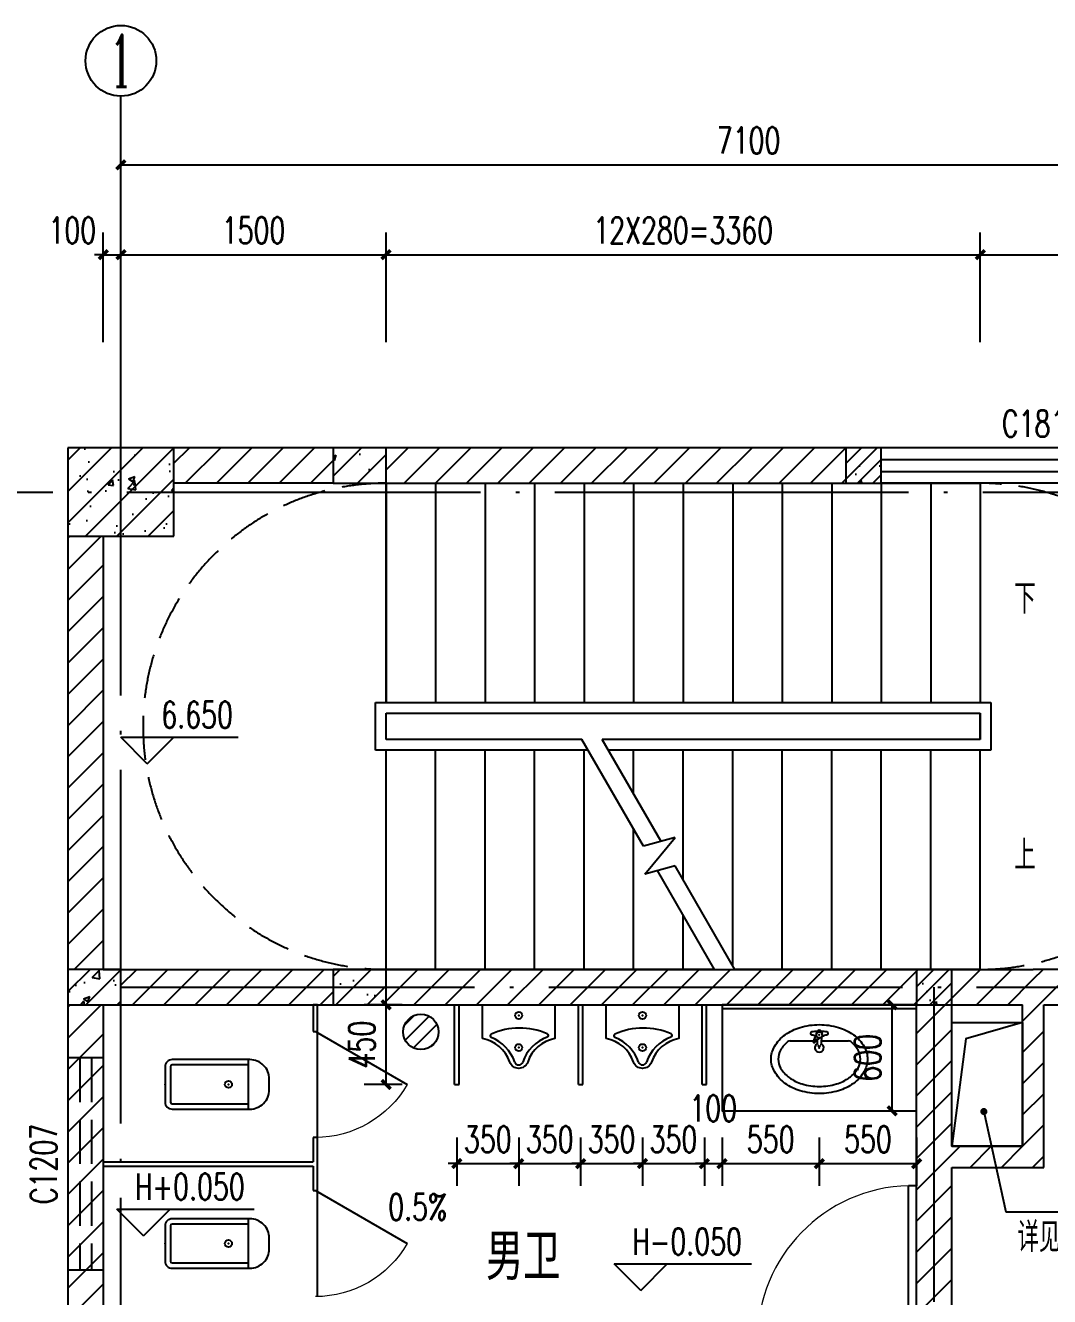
# Model space of a CAD drawing. Extents: x -93062 to 326984, y -142534 to 91021.
# Drawn here: x 149103 to 154896, y -25446 to -18257 of the extents above; entities that cross this region are included whole.
import ezdxf
from ezdxf.enums import TextEntityAlignment as Align

# ---------------------------------------------------------------- set-up
doc = ezdxf.new("R2010")
doc.units = 0
doc.header["$LTSCALE"] = 1000
doc.header["$MEASUREMENT"] = 0
doc.linetypes.add('DASH', pattern=[0.35, 0.25, -0.1])
doc.linetypes.add('DOTE', pattern=[2.42, 2, -0.2, 0.02, -0.2])
doc.layers.get('0').update_dxf_attribs({"color": 8})
doc.layers.get('Defpoints').update_dxf_attribs({"color": 8})
for name, color, linetype in [('AXIS', 8, 'Continuous'), ('AXIS_TEXT', 8, 'Continuous'), ('CENTRE LINE', 8, 'DOTE'), ('COLUMN', 8, 'Continuous'), ('DIM_ELEV', 8, 'Continuous'), ('DIM_LEAD', 8, 'Continuous'), ('DIM_SYMB', 8, 'Continuous'), ('DOTE', 8, 'DOTE'), ('HOLE', 8, 'Continuous'), ('LATRINE', 8, 'Continuous'), ('LVTRY', 8, 'Continuous'), ('PUB_DIM', 8, 'Continuous'), ('PUB_HATCH', 8, 'Continuous'), ('PUB_TEXT', 8, 'Continuous'), ('STAIR', 8, 'Continuous'), ('TEXT', 8, 'Continuous'), ('WALL', 8, 'Continuous'), ('WINDOW', 8, 'Continuous'), ('WINDOW_TEXT', 8, 'Continuous')]:
    doc.layers.add(name, color=color, linetype=linetype)
doc.styles.add('_TCH_AXIS', font='COMPLEX', dxfattribs={"bigfont": 'GBCBIG'})
doc.styles.add('_TCH_DIM', font='SIMPLEX', dxfattribs={"bigfont": 'GBCBIG'})
doc.styles.add('_TCH_DIM_T3', font='SIMPLEX', dxfattribs={"width": 0.705882, "bigfont": 'GBCBIG'})
doc.styles.add('_TCH_WINDOW', font='SIMPLEX', dxfattribs={"bigfont": 'GBCBIG'})
doc.styles.add('HZTXT', font='geditxt.shx', dxfattribs={"width": 0.8, "bigfont": 'hztxt1.shx'})
doc.dimstyles.new('_TCH_ARCH&&50', dxfattribs={"dimtxt": 148.75, "dimasz": 50, "dimexe": 125, "dimexo": 150, "dimgap": 63.125, "dimtad": 1, "dimdec": 0, "dimzin": 0, "dimdsep": 46, "dimtxsty": '_TCH_DIM_T3', "dimblk": 'ARCHTICK', "dimcen": 0.09, "dimazin": 2, "dimtfac": 1, "dimtdec": 0, "dimtix": 1, "dimtmove": 2, "dimatfit": 3, "dimfxl": 1, "dimtolj": 1, "dimtzin": 0, "dimarcsym": 0})
pattern_1 = [(45, (0, 89.76), (-88.38838, 88.38838), [])]
pattern_2 = [(45, (0, 0), (-88.38835, 88.38835), []), (50, (0, 0), (358.6301, -31.37607), [37.5, -412.5]), (355, (0, 0), (-69.3757, 376.0961), [30, -330]), (100.4514, (29.9, -2.6), (289.2547, 344.7198), [31.8701, -350.57106]), (46.1842, (0, 100), (533.6205, -82.7595), [56.25, -618.75]), (96.6356, (44.47, 93.1), (467.3314, 487.059), [47.8051, -525.8565]), (351.1842, (0, 100), (467.331, 487.0593), [45, -495]), (21, (50, 75), (298.4535, -201.30945), [37.5, -412.5]), (326, (50, 75), (121.6577, 362.575), [30, -330]), (71.4514, (74.87, 58.22), (420.1113, 161.26525), [31.8701, -350.57106]), (37.5, (0, 0), (6.07993, 166.44693), [0, -326, 0, -335, 0, -331.25]), (7.5, (0, 0), (131.53477, 197.20586), [0, -191, 0, -318.5, 0, -126.25]), (327.5, (-111.5, 0), (266.91122, -11.27744), [0, -125, 0, -390, 0, -517.5]), (317.5, (-161.5, 0), (291.5931, 50.0525), [0, -162.5, 0, -259, 0, -367.5])]

# ---------------------------------------------------------------- blocks, each defined once
blk = doc.blocks.new('_ArchTick')
at = {"color": 0, "linetype": 'ByBlock', "const_width": 0.4}
blk.add_lwpolyline([(-0.5, -0.5), (0.5, 0.5)], dxfattribs=at)
blk = doc.blocks.new('*D735')
at = {"layer": 'Defpoints', "color": 0, "transparency": 16777216}
for p in [(153604.7, -23795.9), (154005, -23795.9), (153604.7, -24395.9)]:
    blk.add_point(p, dxfattribs=at)
at = {"layer": 'PUB_DIM', "color": 0, "lineweight": -2, "transparency": 16777216}
for p, q in [((153754.7, -23795.9), (154130, -23795.9)), ((154005, -24395.9), (154005, -23795.9)), ((153754.7, -24395.9), (154130, -24395.9))]:
    blk.add_line(p, q, dxfattribs=at)
at = {"layer": 'PUB_DIM', "color": 0, "lineweight": -2, "transparency": 16777216, "xscale": 50, "yscale": 50, "zscale": 50}
for p, rotation in [((154005, -23795.9), 90), ((154005, -24395.9), 270)]:
    blk.add_blockref('_ArchTick', p, dxfattribs=dict(at, rotation=rotation))
at = {"layer": 'PUB_DIM', "color": 0, "transparency": 16777216, "insert": (153867.5, -24095.9), "char_height": 148.75, "attachment_point": 5, "rotation": 90, "style": '_TCH_DIM_T3'}
blk.add_mtext('\\A1;600', dxfattribs=at)
blk = doc.blocks.new('*D736')
at = {"layer": 'Defpoints', "color": 0, "transparency": 16777216}
for p in [(151143.2, -23795.9), (151384, -23795.9), (151384, -24245.9)]:
    blk.add_point(p, dxfattribs=at)
at = {"layer": 'PUB_DIM', "color": 0, "lineweight": -2, "transparency": 16777216}
for p, q in [((151234, -23795.9), (151018.2, -23795.9)), ((151143.2, -24245.9), (151143.2, -23795.9)), ((151234, -24245.9), (151018.2, -24245.9))]:
    blk.add_line(p, q, dxfattribs=at)
at = {"layer": 'PUB_DIM', "color": 0, "lineweight": -2, "transparency": 16777216, "xscale": 50, "yscale": 50, "zscale": 50}
for p, rotation in [((151143.2, -23795.9), 90), ((151143.2, -24245.9), 270)]:
    blk.add_blockref('_ArchTick', p, dxfattribs=dict(at, rotation=rotation))
at = {"layer": 'PUB_DIM', "color": 0, "transparency": 16777216, "insert": (151005.7, -24020.9), "char_height": 148.75, "attachment_point": 5, "rotation": 90, "style": '_TCH_DIM_T3'}
blk.add_mtext('\\A1;450', dxfattribs=at)
blk = doc.blocks.new('*D737')
at = {"layer": 'Defpoints', "color": 0, "transparency": 16777216}
for p in [(151543.2, -24395.9), (151893.2, -24395.9), (151893.2, -24694)]:
    blk.add_point(p, dxfattribs=at)
at = {"layer": 'PUB_DIM', "color": 0, "lineweight": -2, "transparency": 16777216}
for p, q in [((151543.2, -24545.9), (151543.2, -24819)), ((151893.2, -24545.9), (151893.2, -24819)), ((151543.2, -24694), (151493.2, -24694)), ((151543.2, -24694), (151893.2, -24694)), ((151893.2, -24694), (151943.2, -24694))]:
    blk.add_line(p, q, dxfattribs=at)
at = {"layer": 'PUB_DIM', "color": 0, "lineweight": -2, "transparency": 16777216, "xscale": 50, "yscale": 50, "zscale": 50}
blk.add_blockref('_ArchTick', (151543.2, -24694), dxfattribs=at)
at = {"layer": 'PUB_DIM', "color": 0, "lineweight": -2, "transparency": 16777216, "xscale": 50, "yscale": 50, "zscale": 50, "rotation": 180}
blk.add_blockref('_ArchTick', (151893.2, -24694), dxfattribs=at)
at = {"layer": 'PUB_DIM', "color": 0, "transparency": 16777216, "insert": (151718.2, -24556.5), "char_height": 148.75, "attachment_point": 5, "style": '_TCH_DIM_T3'}
blk.add_mtext('\\A1;350', dxfattribs=at)
blk = doc.blocks.new('*D738')
at = {"layer": 'Defpoints', "color": 0, "transparency": 16777216}
for p in [(151893.2, -24395.9), (152243.2, -24395.9), (152243.2, -24694)]:
    blk.add_point(p, dxfattribs=at)
at = {"layer": 'PUB_DIM', "color": 0, "lineweight": -2, "transparency": 16777216}
for p, q in [((151893.2, -24545.9), (151893.2, -24819)), ((152243.2, -24545.9), (152243.2, -24819)), ((151893.2, -24694), (151843.2, -24694)), ((151893.2, -24694), (152243.2, -24694)), ((152243.2, -24694), (152293.2, -24694))]:
    blk.add_line(p, q, dxfattribs=at)
at = {"layer": 'PUB_DIM', "color": 0, "lineweight": -2, "transparency": 16777216, "xscale": 50, "yscale": 50, "zscale": 50}
blk.add_blockref('_ArchTick', (151893.2, -24694), dxfattribs=at)
at = {"layer": 'PUB_DIM', "color": 0, "lineweight": -2, "transparency": 16777216, "xscale": 50, "yscale": 50, "zscale": 50, "rotation": 180}
blk.add_blockref('_ArchTick', (152243.2, -24694), dxfattribs=at)
at = {"layer": 'PUB_DIM', "color": 0, "transparency": 16777216, "insert": (152068.2, -24556.5), "char_height": 148.75, "attachment_point": 5, "style": '_TCH_DIM_T3'}
blk.add_mtext('\\A1;350', dxfattribs=at)
blk = doc.blocks.new('*D739')
at = {"layer": 'Defpoints', "color": 0, "transparency": 16777216}
for p in [(152243.2, -24395.9), (152593.2, -24395.9), (152593.2, -24694)]:
    blk.add_point(p, dxfattribs=at)
at = {"layer": 'PUB_DIM', "color": 0, "lineweight": -2, "transparency": 16777216}
for p, q in [((152243.2, -24545.9), (152243.2, -24819)), ((152593.2, -24545.9), (152593.2, -24819)), ((152243.2, -24694), (152193.2, -24694)), ((152243.2, -24694), (152593.2, -24694)), ((152593.2, -24694), (152643.2, -24694))]:
    blk.add_line(p, q, dxfattribs=at)
at = {"layer": 'PUB_DIM', "color": 0, "lineweight": -2, "transparency": 16777216, "xscale": 50, "yscale": 50, "zscale": 50}
blk.add_blockref('_ArchTick', (152243.2, -24694), dxfattribs=at)
at = {"layer": 'PUB_DIM', "color": 0, "lineweight": -2, "transparency": 16777216, "xscale": 50, "yscale": 50, "zscale": 50, "rotation": 180}
blk.add_blockref('_ArchTick', (152593.2, -24694), dxfattribs=at)
at = {"layer": 'PUB_DIM', "color": 0, "transparency": 16777216, "insert": (152418.2, -24556.5), "char_height": 148.75, "attachment_point": 5, "style": '_TCH_DIM_T3'}
blk.add_mtext('\\A1;350', dxfattribs=at)
blk = doc.blocks.new('*D740')
at = {"layer": 'Defpoints', "color": 0, "transparency": 16777216}
for p in [(152593.2, -24395.9), (152943.2, -24395.9), (152943.2, -24694)]:
    blk.add_point(p, dxfattribs=at)
at = {"layer": 'PUB_DIM', "color": 0, "lineweight": -2, "transparency": 16777216}
for p, q in [((152593.2, -24545.9), (152593.2, -24819)), ((152943.2, -24545.9), (152943.2, -24819)), ((152593.2, -24694), (152543.2, -24694)), ((152593.2, -24694), (152943.2, -24694)), ((152943.2, -24694), (152993.2, -24694))]:
    blk.add_line(p, q, dxfattribs=at)
at = {"layer": 'PUB_DIM', "color": 0, "lineweight": -2, "transparency": 16777216, "xscale": 50, "yscale": 50, "zscale": 50}
blk.add_blockref('_ArchTick', (152593.2, -24694), dxfattribs=at)
at = {"layer": 'PUB_DIM', "color": 0, "lineweight": -2, "transparency": 16777216, "xscale": 50, "yscale": 50, "zscale": 50, "rotation": 180}
blk.add_blockref('_ArchTick', (152943.2, -24694), dxfattribs=at)
at = {"layer": 'PUB_DIM', "color": 0, "transparency": 16777216, "insert": (152768.2, -24556.5), "char_height": 148.75, "attachment_point": 5, "style": '_TCH_DIM_T3'}
blk.add_mtext('\\A1;350', dxfattribs=at)
blk = doc.blocks.new('*D741')
at = {"layer": 'Defpoints', "color": 0, "transparency": 16777216}
for p in [(152943.2, -24395.9), (153043.2, -24395.9), (153043.2, -24694)]:
    blk.add_point(p, dxfattribs=at)
at = {"layer": 'PUB_DIM', "color": 0, "lineweight": -2, "transparency": 16777216}
for p, q in [((152943.2, -24545.9), (152943.2, -24819)), ((153043.2, -24545.9), (153043.2, -24819)), ((152943.2, -24694), (152893.2, -24694)), ((152943.2, -24694), (153043.2, -24694)), ((153043.2, -24694), (153093.2, -24694))]:
    blk.add_line(p, q, dxfattribs=at)
at = {"layer": 'PUB_DIM', "color": 0, "lineweight": -2, "transparency": 16777216, "xscale": 50, "yscale": 50, "zscale": 50}
blk.add_blockref('_ArchTick', (152943.2, -24694), dxfattribs=at)
at = {"layer": 'PUB_DIM', "color": 0, "lineweight": -2, "transparency": 16777216, "xscale": 50, "yscale": 50, "zscale": 50, "rotation": 180}
blk.add_blockref('_ArchTick', (153043.2, -24694), dxfattribs=at)
at = {"layer": 'PUB_DIM', "color": 0, "transparency": 16777216, "insert": (152993.2, -24381.5), "char_height": 148.75, "attachment_point": 5, "style": '_TCH_DIM_T3'}
blk.add_mtext('\\A1;100', dxfattribs=at)
blk = doc.blocks.new('*D742')
at = {"layer": 'Defpoints', "color": 0, "transparency": 16777216}
for p in [(153043.2, -24395.9), (153593.2, -24395.9), (153593.2, -24694)]:
    blk.add_point(p, dxfattribs=at)
at = {"layer": 'PUB_DIM', "color": 0, "lineweight": -2, "transparency": 16777216}
for p, q in [((153043.2, -24545.9), (153043.2, -24819)), ((153593.2, -24545.9), (153593.2, -24819)), ((153043.2, -24694), (153593.2, -24694))]:
    blk.add_line(p, q, dxfattribs=at)
at = {"layer": 'PUB_DIM', "color": 0, "lineweight": -2, "transparency": 16777216, "xscale": 50, "yscale": 50, "zscale": 50, "rotation": 180}
blk.add_blockref('_ArchTick', (153043.2, -24694), dxfattribs=at)
at = {"layer": 'PUB_DIM', "color": 0, "lineweight": -2, "transparency": 16777216, "xscale": 50, "yscale": 50, "zscale": 50}
blk.add_blockref('_ArchTick', (153593.2, -24694), dxfattribs=at)
at = {"layer": 'PUB_DIM', "color": 0, "transparency": 16777216, "insert": (153318.2, -24556.5), "char_height": 148.75, "attachment_point": 5, "style": '_TCH_DIM_T3'}
blk.add_mtext('\\A1;550', dxfattribs=at)
blk = doc.blocks.new('*D743')
at = {"layer": 'Defpoints', "color": 0, "transparency": 16777216}
for p in [(153593.2, -24395.9), (154143.2, -24395.9), (154143.2, -24694)]:
    blk.add_point(p, dxfattribs=at)
at = {"layer": 'PUB_DIM', "color": 0, "lineweight": -2, "transparency": 16777216}
for p, q in [((153593.2, -24545.9), (153593.2, -24819)), ((154143.2, -24545.9), (154143.2, -24819)), ((153593.2, -24694), (154143.2, -24694))]:
    blk.add_line(p, q, dxfattribs=at)
at = {"layer": 'PUB_DIM', "color": 0, "lineweight": -2, "transparency": 16777216, "xscale": 50, "yscale": 50, "zscale": 50, "rotation": 180}
blk.add_blockref('_ArchTick', (153593.2, -24694), dxfattribs=at)
at = {"layer": 'PUB_DIM', "color": 0, "lineweight": -2, "transparency": 16777216, "xscale": 50, "yscale": 50, "zscale": 50}
blk.add_blockref('_ArchTick', (154143.2, -24694), dxfattribs=at)
at = {"layer": 'PUB_DIM', "color": 0, "transparency": 16777216, "insert": (153868.2, -24556.5), "char_height": 148.75, "attachment_point": 5, "style": '_TCH_DIM_T3'}
blk.add_mtext('\\A1;550', dxfattribs=at)
blk = doc.blocks.new('*D768')
at = {"layer": 'AXIS', "color": 0, "lineweight": -2, "transparency": 16777216}
for p, q in [((149543.2, -20048.5), (149543.2, -19428.6)), ((149643.2, -20048.5), (149643.2, -19428.6)), ((149543.2, -19553.6), (149493.2, -19553.6)), ((149543.2, -19553.6), (149643.2, -19553.6)), ((149643.2, -19553.6), (149693.2, -19553.6))]:
    blk.add_line(p, q, dxfattribs=at)
at = {"layer": 'Defpoints', "color": 0, "transparency": 16777216}
for p in [(149643.2, -19553.6), (149543.2, -20198.5), (149643.2, -20198.5)]:
    blk.add_point(p, dxfattribs=at)
at = {"layer": 'AXIS', "color": 0, "lineweight": -2, "transparency": 16777216, "xscale": 50, "yscale": 50, "zscale": 50}
blk.add_blockref('_ArchTick', (149543.2, -19553.6), dxfattribs=at)
at = {"layer": 'AXIS', "color": 0, "lineweight": -2, "transparency": 16777216, "xscale": 50, "yscale": 50, "zscale": 50, "rotation": 180}
blk.add_blockref('_ArchTick', (149643.2, -19553.6), dxfattribs=at)
at = {"layer": 'AXIS', "color": 0, "transparency": 16777216, "insert": (149368.2, -19416.1), "char_height": 148.75, "attachment_point": 5, "style": '_TCH_DIM_T3'}
blk.add_mtext('\\A1;100', dxfattribs=at)
blk = doc.blocks.new('*D769')
at = {"layer": 'AXIS', "color": 0, "lineweight": -2, "transparency": 16777216}
for p, q in [((149643.2, -20048.5), (149643.2, -19428.6)), ((151143.2, -20048.5), (151143.2, -19428.6)), ((149643.2, -19553.6), (151143.2, -19553.6))]:
    blk.add_line(p, q, dxfattribs=at)
at = {"layer": 'Defpoints', "color": 0, "transparency": 16777216}
for p in [(151143.2, -19553.6), (149643.2, -20198.5), (151143.2, -20198.5)]:
    blk.add_point(p, dxfattribs=at)
at = {"layer": 'AXIS', "color": 0, "lineweight": -2, "transparency": 16777216, "xscale": 50, "yscale": 50, "zscale": 50, "rotation": 180}
blk.add_blockref('_ArchTick', (149643.2, -19553.6), dxfattribs=at)
at = {"layer": 'AXIS', "color": 0, "lineweight": -2, "transparency": 16777216, "xscale": 50, "yscale": 50, "zscale": 50}
blk.add_blockref('_ArchTick', (151143.2, -19553.6), dxfattribs=at)
at = {"layer": 'AXIS', "color": 0, "transparency": 16777216, "insert": (150393.2, -19416.1), "char_height": 148.75, "attachment_point": 5, "style": '_TCH_DIM_T3'}
blk.add_mtext('\\A1;1500', dxfattribs=at)
blk = doc.blocks.new('*D770')
at = {"layer": 'AXIS', "color": 0, "lineweight": -2, "transparency": 16777216}
for p, q in [((151143.2, -20048.5), (151143.2, -19428.6)), ((154503.2, -20048.5), (154503.2, -19428.6)), ((151143.2, -19553.6), (154503.2, -19553.6))]:
    blk.add_line(p, q, dxfattribs=at)
at = {"layer": 'Defpoints', "color": 0, "transparency": 16777216}
for p in [(154503.2, -19553.6), (151143.2, -20198.5), (154503.2, -20198.5)]:
    blk.add_point(p, dxfattribs=at)
at = {"layer": 'AXIS', "color": 0, "lineweight": -2, "transparency": 16777216, "xscale": 50, "yscale": 50, "zscale": 50, "rotation": 180}
blk.add_blockref('_ArchTick', (151143.2, -19553.6), dxfattribs=at)
at = {"layer": 'AXIS', "color": 0, "lineweight": -2, "transparency": 16777216, "xscale": 50, "yscale": 50, "zscale": 50}
blk.add_blockref('_ArchTick', (154503.2, -19553.6), dxfattribs=at)
at = {"layer": 'AXIS', "color": 0, "transparency": 16777216, "insert": (152823.2, -19416.1), "char_height": 148.75, "attachment_point": 5, "style": '_TCH_DIM_T3'}
blk.add_mtext('\\A1;12X280=3360', dxfattribs=at)
blk = doc.blocks.new('*D771')
at = {"layer": 'AXIS', "color": 0, "lineweight": -2, "transparency": 16777216}
for p, q in [((154503.2, -20048.5), (154503.2, -19428.6)), ((156743.2, -20048.5), (156743.2, -19428.6)), ((154503.2, -19553.6), (156743.2, -19553.6))]:
    blk.add_line(p, q, dxfattribs=at)
at = {"layer": 'Defpoints', "color": 0, "transparency": 16777216}
for p in [(156743.2, -19553.6), (154503.2, -20198.5), (156743.2, -20198.5)]:
    blk.add_point(p, dxfattribs=at)
at = {"layer": 'AXIS', "color": 0, "lineweight": -2, "transparency": 16777216, "xscale": 50, "yscale": 50, "zscale": 50, "rotation": 180}
blk.add_blockref('_ArchTick', (154503.2, -19553.6), dxfattribs=at)
at = {"layer": 'AXIS', "color": 0, "lineweight": -2, "transparency": 16777216, "xscale": 50, "yscale": 50, "zscale": 50}
blk.add_blockref('_ArchTick', (156743.2, -19553.6), dxfattribs=at)
at = {"layer": 'AXIS', "color": 0, "transparency": 16777216, "insert": (155623.2, -19416.1), "char_height": 148.75, "attachment_point": 5, "style": '_TCH_DIM_T3'}
blk.add_mtext('\\A1;2240', dxfattribs=at)
blk = doc.blocks.new('*D772')
at = {"layer": 'AXIS', "color": 0, "lineweight": -2, "transparency": 16777216}
for p, q in [((149643.2, -20048.5), (149643.2, -18920.1)), ((156743.2, -20048.5), (156743.2, -18920.1)), ((149643.2, -19045.1), (156743.2, -19045.1))]:
    blk.add_line(p, q, dxfattribs=at)
at = {"layer": 'Defpoints', "color": 0, "transparency": 16777216}
for p in [(156743.2, -19045.1), (149643.2, -20198.5), (156743.2, -20198.5)]:
    blk.add_point(p, dxfattribs=at)
at = {"layer": 'AXIS', "color": 0, "lineweight": -2, "transparency": 16777216, "xscale": 50, "yscale": 50, "zscale": 50, "rotation": 180}
blk.add_blockref('_ArchTick', (149643.2, -19045.1), dxfattribs=at)
at = {"layer": 'AXIS', "color": 0, "lineweight": -2, "transparency": 16777216, "xscale": 50, "yscale": 50, "zscale": 50}
blk.add_blockref('_ArchTick', (156743.2, -19045.1), dxfattribs=at)
at = {"layer": 'AXIS', "color": 0, "transparency": 16777216, "insert": (153193.2, -18907.6), "char_height": 148.75, "attachment_point": 5, "style": '_TCH_DIM_T3'}
blk.add_mtext('\\A1;7100', dxfattribs=at)
blk = doc.blocks.new('$DorLib2D$00000001')
for p, q in [((0.45, 0.975), (0.5, 0.975)), ((0.45, 0), (0.45, 0.975)), ((0.5, 0), (0.5, 0.975)), ((0.5, 0), (0.45, 0))]:
    blk.add_line(p, q)
at = {"lineweight": 13}
blk.add_arc((0.475, 0), 0.975, 91.46928, 180, dxfattribs=at)
blk = doc.blocks.new('$lvtry$00000222')
at = {"color": 0, "elevation": 0}
blk.add_lwpolyline([(-205, -190.7), (-205, 0), (205, 0), (205, -190.7, 0.268068), (50.8, -323.5, -0.317765), (0, -359.6, -0.317765), (-50.8, -323.5, 0.268068)], format="xyb", close=True, dxfattribs=at)
at = {"color": 0}
for centre in [(0, -60.4, 0), (0, -241.6, 0)]:
    blk.add_circle(centre, 20, dxfattribs=at)
for centre, radius, start, end in [((5.1, -526.4, 0), 395, 66.66751, 114.10839), ((-152.2, -175, 0), 10, 114.10839, 248.1394), ((-242.8, -400.9, 0), 233.4, 19.26394, 68.1394), ((242.8, -400.9, 0), 233.4, 110.49411, 160.73606), ((157.6, -172.9, 0), 10, 290.49411, 66.66751), ((0.2, -316, 0), 24, 199.26394, 269.49984), ((-0.2, -316, 0), 24, 270.50016, 340.73606)]:
    blk.add_arc(centre, radius, start, end, dxfattribs=at)
for p in [(0, -60.4, 0), (0, -241.6, 0)]:
    blk.add_point(p, dxfattribs=at)
blk = doc.blocks.new('$lvtry$00000195')
at = {"color": 0}
for p, q in [((-16.7, -58.3), (-16.7, -48.5)), ((16.7, -58.3), (16.7, -48.5)), ((-165.2, -91.4), (-34.4, -91.4)), ((-16.2, -91.4), (-11, -91.4)), ((11, -91.4), (165.2, -91.4))]:
    blk.add_line(p, q, dxfattribs=at)
blk.add_lwpolyline([(272.6, -194.7, -0.132138), (253.6, -265.6, -0.106661), (192.8, -332.4, -0.083339), (107.9, -373.9, -0.072039), (0, -389.5, -0.072039), (-107.9, -373.9, -0.083339), (-192.8, -332.4, -0.106661), (-253.6, -265.6, -0.132138), (-272.6, -194.7, -0.132138), (-253.6, -123.9, -0.106661), (-192.8, -57, -0.083339), (-107.9, -15.6, -0.072039), (0, 0, -0.072039), (107.9, -15.6, -0.083339), (192.8, -57, -0.106661), (253.6, -123.9, -0.132138)], format="xyb", close=True, dxfattribs=at)
blk.add_circle((0, -58.3), 16.7, dxfattribs=at)
for centre, radius, start, end in [((-40.2, -49.1), 10.1, 106.60956, 258.16482), ((-64.3, 218.4), 258.7, 274.70692, 282.37316), ((-74.6, -228.5), 172.6, 71.36005, 79.18732), ((-171, 3.5), 166.2, 324.84107, 338.13372), ((0, -48.5), 16.7, 0, 180), ((64.3, 218.4), 258.7, 257.62684, 265.29308), ((381.1, -130.7), 372.2, 170.10083, 177.60176), ((74.6, -228.5), 172.6, 100.81268, 110.41907), ((40.2, -49.1), 10.1, 281.83518, 73.39044), ((-68.3, -231.3), 174.2, 128.92569, 149.8906), ((-165.2, -111.4), 20, 90, 128.92569), ((-28.9, -95.1), 6.77, 155.34398, 308.32242), ((-171, 3.5), 169.7, 324.84107, 331.35233), ((-28.9, -95.1), 3.37, 155.34398, 308.32242), ((100.4, -209.9), 169.7, 132.31406, 138.82532), ((0, -130.7), 25, 112.516, 67.484), ((100.4, -209.9), 166.2, 125.53268, 138.82532), ((-12.3, -73.9), 10.6, 201.89238, 261.77402), ((-381.1, -130.7), 372.2, 2.39824, 6.76269), ((0, -111.5), 9.9, 201.78369, 338.21631), ((165.2, -111.4), 20, 51.07431, 90), ((165.2, -111.4), 20, 51.07431, 90), ((68.3, -231.3), 174.2, 30.1094, 51.07431), ((-131.4, -194.7), 101.2, 149.8906, 180), ((-131.4, -194.7), 101.2, 180, 210.1094), ((131.4, -194.7), 101.2, 0, 30.1094), ((131.4, -194.7), 101.2, 329.8906, 0), ((-68.3, -158.1), 174.2, 210.1094, 234.46232), ((68.3, -158.1), 174.2, 305.53768, 329.8906), ((-27, -100.3), 245.2, 234.46232, 253.51826), ((0, -9.1), 340.4, 253.51826, 270), ((0, -9.1), 340.4, 270, 286.48174), ((27, -100.3), 245.2, 286.48174, 305.53768)]:
    blk.add_arc(centre, radius, start, end, dxfattribs=at)
for p in [(0, -58.3), (0, -130.7)]:
    blk.add_point(p, dxfattribs=at)
blk = doc.blocks.new('$TCHSYS$WIN2D')
for p, q in [((-0.5, 0.5), (0.5, 0.5)), ((0.5, 0.1667), (-0.5, 0.1667)), ((0.5, -0.1667), (-0.5, -0.1667)), ((-0.5, -0.5), (0.5, -0.5))]:
    blk.add_line(p, q)
blk = doc.blocks.new('$lvtry$00000200')
at = {"color": 0}
for p, q in [((-109.8, -40, 0), (-109.8, -469.7, 0)), ((99.8, -30, 0), (-99.8, -30, 0)), ((109.8, -469.7, 0), (109.8, -40, 0))]:
    blk.add_line(p, q, dxfattribs=at)
at = {"color": 0, "elevation": 0}
blk.add_lwpolyline([(99.8, 0), (-99.8, 0, 0.414214), (-139.8, -40), (-139.8, -479.7, 0.414214), (-29.8, -589.7), (29.8, -589.7, 0.414214), (139.8, -479.7), (139.8, -40, 0.414214)], format="xyb", close=True, dxfattribs=at)
blk.add_lwpolyline([(139.8, -469.7), (-139.8, -469.7)], dxfattribs=at)
at = {"color": 0}
blk.add_circle((0, -358.6, 0), 20, dxfattribs=at)
for centre, start, end in [((-99.8, -40, 0), 90, 180), ((99.8, -40, 0), 0, 90)]:
    blk.add_arc(centre, 10, start, end, dxfattribs=at)
for p in [(0, 0), (0, -358.6, 0)]:
    blk.add_point(p, dxfattribs=at)
blk = doc.blocks.new('$TCHSYS$APDOOR2D')
blk.add_line((0.5, 0), (0, 0.866))
at = {"lineweight": 13}
blk.add_arc((0.5, 0), 1, 120, 180, dxfattribs=at)

msp = doc.modelspace()

# ---------------------------------------------------------------- hatches: boundary and pattern name
at = {"layer": 'LVTRY'}
h = msp.add_hatch(dxfattribs=at)
h.set_pattern_fill('ANSI31', color=256, scale=40)
h.set_pattern_definition([(45, (183077.5, -102268), (-44.90128, 44.90128), [])])
edge = h.paths.add_edge_path()
edge.add_arc((151339.5, -23949), 100, 0, 360)
at = {"layer": 'PUB_HATCH'}
h = msp.add_hatch(dxfattribs=at)
h.set_pattern_fill('钢筋混凝土', color=256, scale=50, style=0)
h.set_pattern_definition(pattern_2)
h.paths.add_polyline_path([(149343.2, -21145.9), (149943.2, -21145.9), (149943.2, -20645.9), (149343.2, -20645.9)])
h = msp.add_hatch(dxfattribs=at)
h.set_pattern_fill('普通砖', color=256, scale=50, style=0)
h.set_pattern_definition(pattern_1)
h.paths.add_polyline_path([(149943.2, -20645.9), (149943.2, -20845.9), (150843.2, -20845.9), (150843.2, -20645.9)])
h = msp.add_hatch(dxfattribs=at)
h.set_pattern_fill('钢筋混凝土', color=256, scale=50, style=0)
h.set_pattern_definition(pattern_2)
h.paths.add_polyline_path([(150843.2, -20845.9), (151143.2, -20845.9), (151143.2, -20645.9), (150843.2, -20645.9)])
h = msp.add_hatch(dxfattribs=at)
h.set_pattern_fill('普通砖', color=256, scale=50, style=0)
h.set_pattern_definition(pattern_1)
h.paths.add_polyline_path([(150993.2, -20645.9), (151143.2, -20645.9), (151143.2, -20845.9), (153943.5, -20845.9), (153943.5, -20645.9)])
h = msp.add_hatch(dxfattribs=at)
h.set_pattern_fill('钢筋混凝土', color=256, scale=50, style=0)
h.set_pattern_definition(pattern_2)
h.paths.add_polyline_path([(153943.5, -20645.9), (153743.5, -20645.9), (153743.5, -20845.9), (153943.5, -20845.9)])
h = msp.add_hatch(dxfattribs=at)
h.set_pattern_fill('普通砖', color=256, scale=50, style=0)
h.set_pattern_definition(pattern_1)
h.paths.add_polyline_path([(149343.2, -23695.9), (149343.2, -23595.9), (149543.2, -23595.9), (149543.2, -21145.9), (149343.2, -21145.9)])
h = msp.add_hatch(dxfattribs=at)
h.set_pattern_fill('钢筋混凝土', color=256, scale=50, style=0)
h.set_pattern_definition(pattern_2)
h.paths.add_polyline_path([(149343.2, -23795.9), (149643.2, -23795.9), (149643.2, -23595.9), (149343.2, -23595.9)])
h = msp.add_hatch(dxfattribs=at)
h.set_pattern_fill('普通砖', color=256, scale=50, style=0)
h.set_pattern_definition(pattern_1)
h.paths.add_polyline_path([(150843.2, -23795.9), (150843.2, -23595.9), (150993.2, -23595.9), (149643.2, -23595.9), (149643.2, -23795.9)])
h = msp.add_hatch(dxfattribs=at)
h.set_pattern_fill('钢筋混凝土', color=256, scale=50, style=0)
h.set_pattern_definition(pattern_2)
h.paths.add_polyline_path([(150843.2, -23795.9), (151143.2, -23795.9), (151143.2, -23595.9), (150843.2, -23595.9)])
h = msp.add_hatch(dxfattribs=at)
h.set_pattern_fill('普通砖', color=256, scale=50, style=0)
h.set_pattern_definition(pattern_1)
h.paths.add_polyline_path([(150993.2, -23595.9), (151143.2, -23595.9), (151143.2, -23795.9), (154143.2, -23795.9), (154243.2, -23729.3), (154243.2, -23595.9)])
h = msp.add_hatch(dxfattribs=at)
h.set_pattern_fill('钢筋混凝土', color=256, scale=50, style=0)
h.set_pattern_definition(pattern_2)
h.paths.add_polyline_path([(154343.2, -23595.9), (154143.2, -23595.9), (154143.2, -23795.9), (154343.2, -23795.9)])
h = msp.add_hatch(dxfattribs=at)
h.set_pattern_fill('普通砖', color=256, scale=50, style=0)
h.set_pattern_definition(pattern_1)
h.paths.add_polyline_path([(154243.2, -23729.3), (154343.2, -23795.9), (154743.2, -23795.9), (154803.2, -23729.3), (154803.2, -23595.9), (154243.2, -23595.9)])
h = msp.add_hatch(dxfattribs=at)
h.set_pattern_fill('普通砖', color=256, scale=50, style=0)
h.set_pattern_definition(pattern_1)
h.paths.add_polyline_path([(154863.2, -23795.9), (155393.2, -23795.9), (155393.2, -23595.9), (154803.2, -23595.9), (154803.2, -23729.3)])
h = msp.add_hatch(dxfattribs=at)
h.set_pattern_fill('普通砖', color=256, scale=50, style=0)
h.set_pattern_definition(pattern_1)
h.paths.add_polyline_path([(149543.2, -23795.9), (149343.2, -23795.9), (149343.2, -23695.9), (149343.2, -25695.9), (149476.6, -25695.9), (149543.2, -25595.9)])
h = msp.add_hatch(dxfattribs=at)
h.set_pattern_fill('普通砖', color=256, scale=50, style=0)
h.set_pattern_definition(pattern_1)
h.paths.add_polyline_path([(154276.6, -24655.9), (154343.2, -24595.9), (154343.2, -23795.9), (154243.2, -23729.3), (154143.2, -23795.9), (154143.2, -24655.9)])
h = msp.add_hatch(dxfattribs=at)
h.set_pattern_fill('普通砖', color=256, scale=50, style=0)
h.set_pattern_definition(pattern_1)
h.paths.add_polyline_path([(154743.2, -24595.9), (154863.2, -24715.9), (154863.2, -23795.9), (154803.2, -23729.3), (154743.2, -23795.9)])
h = msp.add_hatch(dxfattribs=at)
h.set_pattern_fill('普通砖', color=256, scale=50, style=0)
h.set_pattern_definition(pattern_1)
h.paths.add_polyline_path([(154209.9, -25695.9), (154343.2, -25695.9), (154343.2, -24715.9), (154276.6, -24655.9), (154143.2, -24655.9), (154143.2, -25595.9)])
h = msp.add_hatch(dxfattribs=at)
h.set_pattern_fill('普通砖', color=256, scale=50, style=0)
h.set_pattern_definition(pattern_1)
h.paths.add_polyline_path([(154276.6, -24655.9), (154343.2, -24715.9), (154863.2, -24715.9), (154743.2, -24595.9), (154343.2, -24595.9)])

# ---------------------------------------------------------------- linework, layer by layer
at = {"layer": 'AXIS'}
msp.add_line((149643.2, -19898.5), (149643.2, -18657), dxfattribs=at)
msp.add_circle((149643.2, -18457), 200, dxfattribs=at)
at = {"layer": 'CENTRE LINE'}
msp.add_line((149643.2, -23695.9), (161056, -23695.9), dxfattribs=at)
msp.add_lwpolyline([(154243.2, -27895.9), (154243.2, -23695.9)], dxfattribs=at)
at = {"layer": 'COLUMN'}
for p, q in [((149943.2, -20645.9), (149343.2, -20645.9)), ((149343.2, -20645.9), (149343.2, -21145.9)), ((149943.2, -21145.9), (149943.2, -20645.9)), ((151143.2, -20645.9), (150843.2, -20645.9)), ((150843.2, -20645.9), (150843.2, -20845.9)), ((151143.2, -20845.9), (151143.2, -20645.9)), ((153943.5, -20645.9), (153743.5, -20645.9)), ((153743.5, -20645.9), (153743.5, -20845.9)), ((153943.5, -20845.9), (153943.5, -20645.9)), ((150843.2, -20845.9), (151143.2, -20845.9)), ((153743.5, -20845.9), (153943.5, -20845.9)), ((149343.2, -21145.9), (149943.2, -21145.9)), ((149643.2, -23595.9), (149343.2, -23595.9)), ((149343.2, -23595.9), (149343.2, -23795.9)), ((149643.2, -23795.9), (149643.2, -23595.9)), ((151143.2, -23595.9), (150843.2, -23595.9)), ((150843.2, -23595.9), (150843.2, -23795.9)), ((151143.2, -23795.9), (151143.2, -23595.9)), ((154343.2, -23595.9), (154143.2, -23595.9)), ((154143.2, -23595.9), (154143.2, -23795.9)), ((154343.2, -23795.9), (154343.2, -23595.9)), ((149343.2, -23795.9), (149643.2, -23795.9)), ((150843.2, -23795.9), (151143.2, -23795.9)), ((154143.2, -23795.9), (154343.2, -23795.9))]:
    msp.add_line(p, q, dxfattribs=at)
at = {"layer": 'DIM_ELEV'}
for p, q in [((149792, -22432.5), (149642, -22282.5)), ((149642, -22282.5), (150306.5, -22282.5)), ((149792, -22432.5), (149942, -22282.5)), ((149771, -25101.5), (149621, -24951.5)), ((149621, -24951.5), (150397.5, -24951.5)), ((149771, -25101.5), (149921, -24951.5)), ((152583.5, -25411.5), (152433.5, -25261.5)), ((152433.5, -25261.5), (153210, -25261.5)), ((152583.5, -25411.5), (152733.5, -25261.5))]:
    msp.add_line(p, q, dxfattribs=at)
at = {"layer": 'DIM_LEAD'}
for p, q in [((154524, -24399.5), (154649, -24967)), ((154649, -24967), (155851.5, -24967))]:
    msp.add_line(p, q, dxfattribs=at)
at = {"layer": 'DIM_LEAD', "const_width": 20}
msp.add_lwpolyline([(154521.8, -24389.7, 1), (154526.2, -24409.3, 1)], format="xyb", close=True, dxfattribs=at)
at = {"layer": 'DIM_SYMB'}
for points in [[(154643.2, -21495.9, 0, 0, 0), (150343.2, -21495.9, 0, 0, 0), (150343.2, -22945.9, 0, 0, 0), (152393.2, -22945.9, 40, 0, 0), (152543.2, -22945.9, 0, 0, 0)], [(154643.2, -22945.9, 0, 0, 0), (152973.2, -22945.9, 40, 0, 0), (152823.2, -22945.9, 0, 0, 0)], [(151323.5, -24812, 0, 0, 0), (151316.6, -24556.4, 40, 0, 0), (151312.5, -24406.5, 0, 0, 0)]]:
    msp.add_lwpolyline(points, format="xyseb", dxfattribs=at)
at = {"layer": 'DOTE'}
msp.add_line((147257.5, -20895.9), (161056, -20895.9), dxfattribs=at)
msp.add_lwpolyline([(149643.2, -29307), (149643.2, -19898.5)], dxfattribs=at)
at = {"layer": 'HOLE'}
msp.add_lwpolyline([(154343.2, -23895.9), (154743.2, -23895.9), (154743.2, -24595.9), (154343.2, -24595.9)], close=True, dxfattribs=at)
msp.add_lwpolyline([(154743.2, -23895.9), (154421.8, -23988), (154343.2, -24595.9)], dxfattribs=at)
at = {"layer": 'LATRINE'}
for p, q in [((150730.7, -23795.9), (150730.7, -23945.9)), ((150755.7, -23795.9), (150730.7, -23795.9)), ((150755.7, -23945.9), (150755.7, -23795.9)), ((151530.7, -24245.9), (151530.7, -23795.9)), ((151530.7, -23795.9), (151555.7, -23795.9)), ((151555.7, -24245.9), (151555.7, -23795.9)), ((152230.7, -24245.9), (152230.7, -23795.9)), ((152230.7, -23795.9), (152255.7, -23795.9)), ((152255.7, -24245.9), (152255.7, -23795.9)), ((152930.7, -24245.9), (152930.7, -23795.9)), ((152930.7, -23795.9), (152955.7, -23795.9)), ((152955.7, -24245.9), (152955.7, -23795.9)), ((150730.7, -23945.9), (150755.7, -23945.9)), ((150755.7, -24545.9, 400), (150755.7, -23945.9, 400)), ((151530.7, -24245.9), (151555.7, -24245.9)), ((152230.7, -24245.9), (152255.7, -24245.9)), ((152930.7, -24245.9), (152955.7, -24245.9)), ((150755.7, -24545.9), (150730.7, -24545.9)), ((150730.7, -24545.9), (150730.7, -24683.4)), ((150755.7, -24695.9), (150755.7, -24545.9)), ((149543.2, -24683.4), (150730.7, -24683.4)), ((149543.2, -24683.4), (149543.2, -24708.4)), ((149543.2, -24708.4), (150730.7, -24708.4)), ((150730.7, -24708.4), (150730.7, -24845.9)), ((150755.7, -24845.9), (150755.7, -24695.9)), ((150730.7, -24845.9), (150755.7, -24845.9)), ((150755.7, -25445.9, 400), (150755.7, -24845.9, 400))]:
    msp.add_line(p, q, dxfattribs=at)
at = {"layer": 'LVTRY'}
msp.add_line((153043.2, -23815.9), (154143.2, -23815.9), dxfattribs=at)
msp.add_lwpolyline([(154143.2, -23795.9), (153043.2, -23795.9), (153043.2, -24395.9), (154143.2, -24395.9)], close=True, dxfattribs=at)
msp.add_circle((151339.5, -23949), 100, dxfattribs=at)
at = {"layer": 'STAIR'}
for p, q in [((150843.2, -20845.9), (149943.2, -20845.9)), ((151143.2, -20845.9), (153743.5, -20845.9)), ((151143.2, -20845.9), (151143.2, -22085.9)), ((151143.2, -22085.9), (151143.2, -20845.9)), ((151423.2, -20845.9), (151423.2, -22085.9)), ((151703.2, -20845.9), (151703.2, -22085.9)), ((151983.2, -20845.9), (151983.2, -22085.9)), ((152263.2, -20845.9), (152263.2, -22085.9)), ((152543.2, -20845.9), (152543.2, -22085.9)), ((152823.2, -20845.9), (152823.2, -22085.9)), ((153103.2, -20845.9), (153103.2, -22085.9)), ((153383.2, -20845.9), (153383.2, -22085.9)), ((153663.2, -20845.9), (153663.2, -22085.9)), ((153943.2, -20845.9), (153943.2, -22085.9)), ((153943.5, -20845.9), (154503.2, -20845.9)), ((154223.2, -20845.9), (154223.2, -22085.9)), ((154503.2, -20845.9), (154503.2, -22085.9)), ((149543.2, -21145.9), (149543.2, -23595.9)), ((151083.2, -22355.9), (151083.2, -22085.9)), ((151083.2, -22085.9), (154563.2, -22085.9)), ((154563.2, -22085.9), (154563.2, -22355.9)), ((151143.2, -22145.9), (154503.2, -22145.9)), ((151143.2, -22295.9), (151143.2, -22145.9)), ((151143.2, -22145.9), (154503.2, -22145.9)), ((151143.2, -22295.9), (151143.2, -22145.9)), ((154503.2, -22145.9), (154503.2, -22295.9)), ((154503.2, -22295.9), (154503.2, -22145.9)), ((152284.9, -22355.9), (151083.2, -22355.9)), ((152250.2, -22295.9), (151143.2, -22295.9)), ((152250.2, -22295.9), (151143.2, -22295.9)), ((151143.2, -23595.9), (151143.2, -22355.9)), ((151143.2, -23595.9), (151143.2, -22355.9)), ((151423.2, -23595.9), (151423.2, -22355.9)), ((151703.2, -23595.9), (151703.2, -22355.9)), ((151983.2, -23595.9), (151983.2, -22355.9)), ((152598.3, -22898.8), (152250.2, -22295.9)), ((152263.2, -23595.9), (152263.2, -22355.9)), ((154503.2, -22295.9), (152365.7, -22295.9)), ((152698.3, -22872), (152365.7, -22295.9)), ((154503.2, -22295.9), (152365.7, -22295.9)), ((154563.2, -22355.9), (152400.3, -22355.9)), ((152543.2, -22603.4), (152543.2, -22355.9)), ((152823.2, -23088.4), (152823.2, -22355.9)), ((153103.2, -23573.4), (153103.2, -22355.9)), ((153383.2, -23595.9), (153383.2, -22355.9)), ((153663.2, -23595.9), (153663.2, -22355.9)), ((153943.2, -23595.9), (153943.2, -22355.9)), ((154223.2, -23595.9), (154223.2, -22355.9)), ((154503.2, -23595.9), (154503.2, -22355.9)), ((152543.2, -23595.9), (152543.2, -22803.4)), ((152778.7, -22850.5), (152598.3, -22898.8)), ((152605.8, -23056.5), (152778.7, -22850.5)), ((152778.2, -23010.3), (152605.8, -23056.5)), ((153000.8, -23595.9), (152678.2, -23037.1)), ((153116.2, -23595.9), (152778.2, -23010.3)), ((152823.2, -23595.9), (152823.2, -23288.4)), ((149543.2, -23595.9), (151143.2, -23595.9)), ((153000.8, -23595.9), (151143.2, -23595.9)), ((154143.2, -23595.9), (153116.2, -23595.9)), ((154503.2, -23595.9), (154343.2, -23595.9))]:
    msp.add_line(p, q, dxfattribs=at)
at = {"layer": 'STAIR', "color": 251, "linetype": 'DASH'}
for centre, start, end in [((151143.2, -22220.9), 90, 270), ((154503.2, -22220.9), 270, 90)]:
    msp.add_arc(centre, 1375, start, end, dxfattribs=at)
at = {"layer": 'WALL'}
for p, q in [((150843.2, -20645.9), (149943.2, -20645.9)), ((153943.5, -20645.9), (151143.2, -20645.9)), ((153943.5, -20845.9), (153943.5, -20645.9)), ((150843.2, -20845.9), (149943.2, -20845.9)), ((151143.2, -20845.9), (153943.5, -20845.9)), ((149343.2, -21145.9), (149343.2, -23595.9)), ((149543.2, -21145.9), (149543.2, -23595.9)), ((149643.2, -23595.9), (150843.2, -23595.9)), ((151143.2, -23595.9), (154243.2, -23595.9)), ((154243.2, -23595.9), (154803.2, -23595.9)), ((155393.2, -23595.9), (154803.2, -23595.9)), ((149343.2, -23795.9), (149343.2, -25695.9)), ((149543.2, -23795.9), (149543.2, -25595.9)), ((149643.2, -23795.9), (150843.2, -23795.9)), ((151143.2, -23795.9), (154143.2, -23795.9)), ((154143.2, -24655.9), (154143.2, -23795.9)), ((154343.2, -23795.9), (154743.2, -23795.9)), ((154343.2, -24595.9), (154343.2, -23795.9)), ((154743.2, -24595.9), (154743.2, -23795.9)), ((154863.2, -24715.9), (154863.2, -23795.9)), ((154863.2, -23795.9), (155393.2, -23795.9)), ((154143.2, -25595.9), (154143.2, -24655.9)), ((154343.2, -24595.9), (154743.2, -24595.9)), ((154343.2, -25695.9), (154343.2, -24715.9)), ((154343.2, -24715.9), (154863.2, -24715.9))]:
    msp.add_line(p, q, dxfattribs=at)
at = {"layer": 'WINDOW', "linetype": 'DASH'}
for p, q in [((149543.2, -24095.9, 800), (149343.2, -24095.9, 800)), ((149409.9, -24095.9, 800), (149409.9, -25295.9, 800)), ((149476.6, -24095.9, 800), (149476.6, -25295.9, 800)), ((149543.2, -25295.9, 800), (149343.2, -25295.9, 800))]:
    msp.add_line(p, q, dxfattribs=at)

# ---------------------------------------------------------------- block references
at = {"layer": 'LATRINE', "xscale": 600, "yscale": -600, "zscale": 25, "rotation": 90}
for p in [(150743.2, -24245.9), (150743.2, -25145.9)]:
    msp.add_blockref('$TCHSYS$APDOOR2D', p, dxfattribs=at)
at = {"layer": 'LVTRY'}
for name, p in [('$lvtry$00000222', (151893.2, -23795.9)), ('$lvtry$00000222', (152593.2, -23795.9)), ('$lvtry$00000195', (153593.2, -23908))]:
    msp.add_blockref(name, p, dxfattribs=at)
at = {"layer": 'LVTRY', "rotation": 90}
for p in [(149892.8, -24245.9), (149892.8, -25145.9)]:
    msp.add_blockref('$lvtry$00000200', p, dxfattribs=at)
at = {"layer": 'WINDOW'}
ref = msp.add_blockref('$TCHSYS$WIN2D', (154843.5, -20745.9), dxfattribs=dict(at, xscale=1800, yscale=200, zscale=1800, rotation=180))
ref.add_attrib('A', 'C1815', (154626, -20582.8), dxfattribs={"layer": 'WINDOW_TEXT', "height": 148.75, "style": '_TCH_WINDOW', "width": 0.705882})
ref = msp.add_blockref('$DorLib2D$00000001', (153693.2, -25695.9), dxfattribs=dict(at, xscale=900, yscale=900, zscale=900))
ref.add_attrib('A', 'M0921', (153470.7, -26007.8), dxfattribs={"layer": 'WINDOW_TEXT', "height": 148.75, "style": '_TCH_WINDOW', "width": 0.705882})

# ---------------------------------------------------------------- texts
at = {"layer": 'AXIS_TEXT', "style": '_TCH_AXIS'}
msp.add_text('1', height=294.1, dxfattribs=at).set_placement((149580.2, -18604.1), (149706.3, -18604.1), align=Align.FIT)
at = {"layer": 'PUB_TEXT', "style": '_TCH_DIM'}
for s, height, p in [('下', 168.8, (154695.7, -21583.4)), ('上', 168.8, (154695.7, -23033.4)), ('详见暖通和结构图纸', 168.79, (154713.6, -25194.5))]:
    msp.add_text(s, height=height, dxfattribs=at).set_placement(p)
at = {"layer": 'PUB_TEXT', "style": '_TCH_DIM', "width": 0.705882}
for s, p in [('6.650', (149871.5, -22230)), ('H+0.050', (149722.5, -24899)), ('0.5%%%', (151154.9, -25013.2)), ('H-0.050', (152535, -25209))]:
    msp.add_text(s, height=148.75, dxfattribs=at).set_placement(p)
at = {"layer": 'TEXT', "style": 'HZTXT', "width": 0.8}
msp.add_text('男卫', height=262.5, dxfattribs=at).set_placement((151708.5, -25352.5))
at = {"layer": 'WINDOW_TEXT', "style": '_TCH_WINDOW', "width": 0.705882}
msp.add_text('C1207', height=148.75, rotation=90, dxfattribs=at).set_placement((149280.1, -24923.4))

# ---------------------------------------------------------------- dimensions: what is measured, and where the dimension line sits
at = {"layer": 'AXIS'}
for p1, p2, distance, picture, middle in [((149643.2, -20198.5), (156743.2, -20198.5), 1153.4, '*D772', (153193.2, -18907.6)), ((149643.2, -20198.5), (151143.2, -20198.5), 644.9, '*D769', (150393.2, -19416.1)), ((154503.2, -20198.5), (156743.2, -20198.5), 644.9, '*D771', (155623.2, -19416.1))]:
    dim = msp.add_aligned_dim(p1=p1, p2=p2, distance=distance, dimstyle='_TCH_ARCH&&50', dxfattribs=at)
    dim.commit()
    dim.dimension.update_dxf_attribs({"geometry": picture, "text_midpoint": middle})
dim = msp.add_linear_dim(base=(149643.2, -19553.6), p1=(149543.2, -20198.5), p2=(149643.2, -20198.5), angle=0, dimstyle='_TCH_ARCH&&50', dxfattribs=at)
dim.commit()
dim.dimension.update_dxf_attribs({"geometry": '*D768', "text_midpoint": (149368.2, -19416.1), "dimtype": 129})
dim = msp.add_aligned_dim(p1=(151143.2, -20198.5), p2=(154503.2, -20198.5), distance=644.9, text='12X280=3360', dimstyle='_TCH_ARCH&&50', dxfattribs=at)
dim.commit()
dim.dimension.update_dxf_attribs({"geometry": '*D770', "text_midpoint": (152823.2, -19416.1)})
at = {"layer": 'PUB_DIM'}
for p1, p2, distance, picture, middle in [((151384, -24245.9), (151384, -23795.9), 240.7, '*D736', (151005.7, -24020.9)), ((153604.7, -24395.9), (153604.7, -23795.9), -400.3, '*D735', (153867.5, -24095.9)), ((151543.2, -24395.9), (151893.2, -24395.9), -298.1, '*D737', (151718.2, -24556.5)), ((151893.2, -24395.9), (152243.2, -24395.9), -298.1, '*D738', (152068.2, -24556.5)), ((152243.2, -24395.9), (152593.2, -24395.9), -298.1, '*D739', (152418.2, -24556.5)), ((152593.2, -24395.9), (152943.2, -24395.9), -298.1, '*D740', (152768.2, -24556.5)), ((153043.2, -24395.9), (153593.2, -24395.9), -298.1, '*D742', (153318.2, -24556.5)), ((153593.2, -24395.9), (154143.2, -24395.9), -298.1, '*D743', (153868.2, -24556.5))]:
    dim = msp.add_aligned_dim(p1=p1, p2=p2, distance=distance, dimstyle='_TCH_ARCH&&50', dxfattribs=at)
    dim.commit()
    dim.dimension.update_dxf_attribs({"geometry": picture, "text_midpoint": middle})
dim = msp.add_linear_dim(base=(153043.2, -24694), p1=(152943.2, -24395.9), p2=(153043.2, -24395.9), angle=0, dimstyle='_TCH_ARCH&&50', dxfattribs=at)
dim.commit()
dim.dimension.update_dxf_attribs({"geometry": '*D741', "text_midpoint": (152993.2, -24381.5), "dimtype": 129})

doc.saveas('drawing.dxf')
